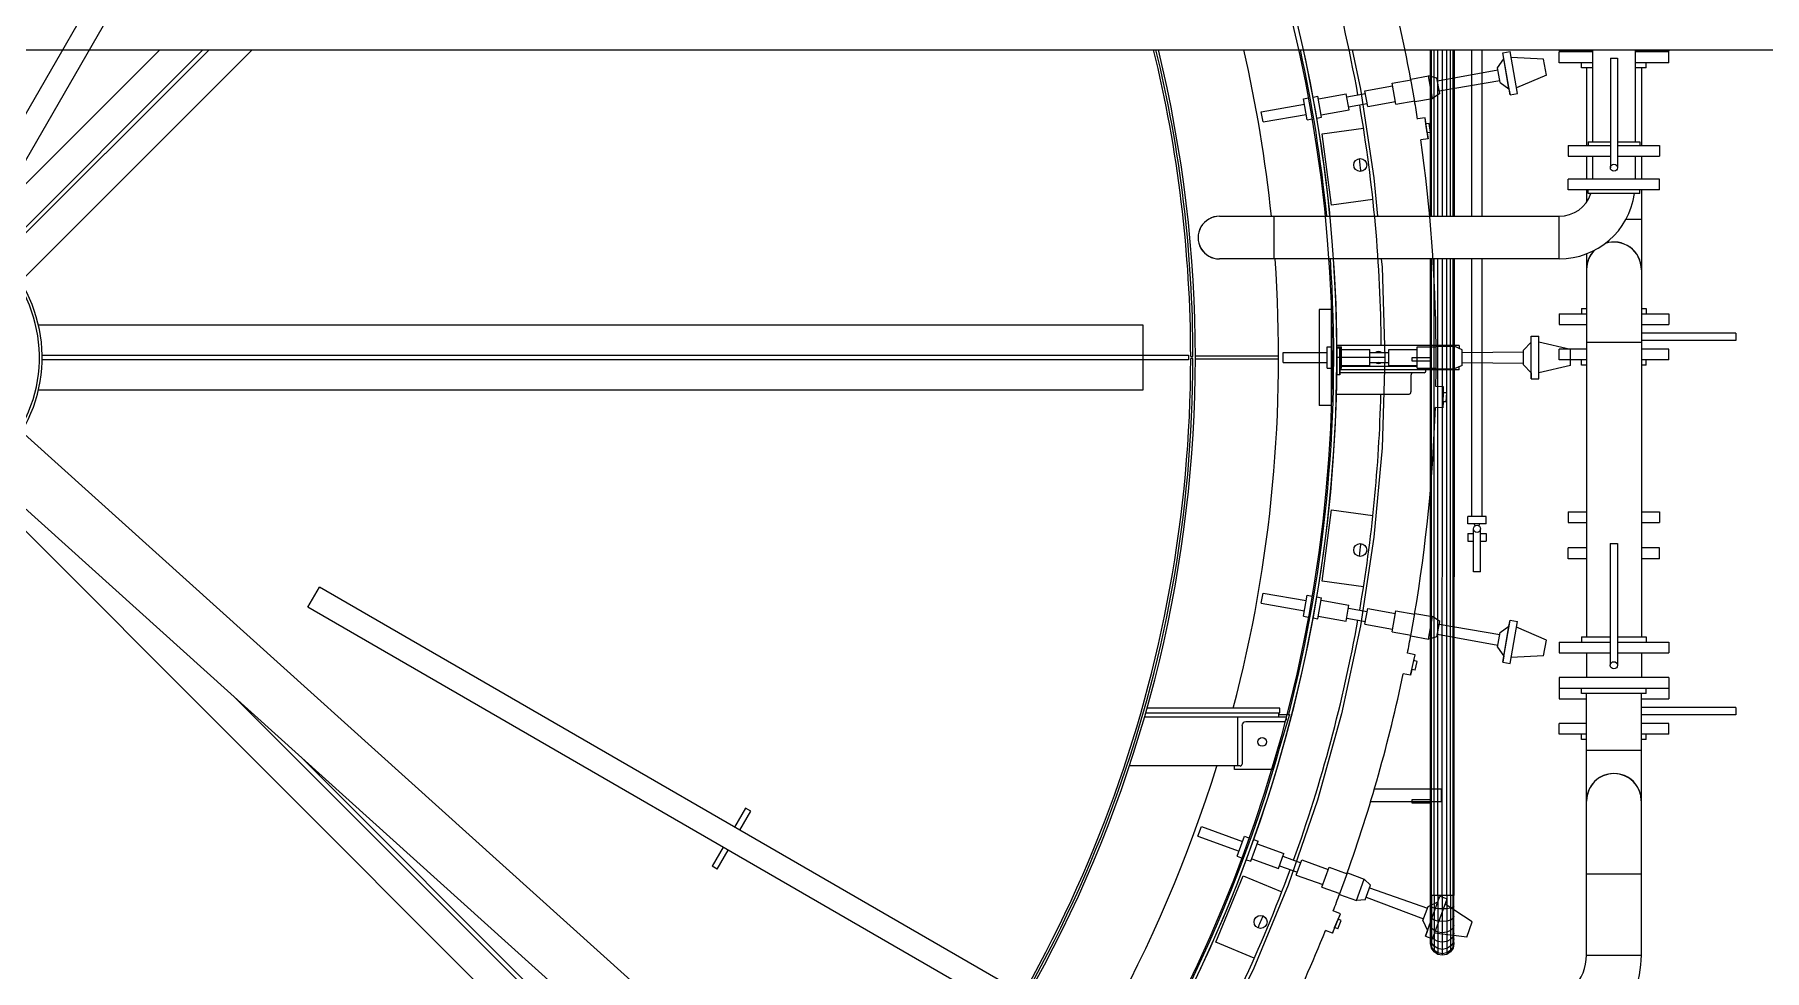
# Model space of a CAD drawing. Header units: metres. Extents: x 0 to 63075, y 0 to 44550.
# Drawn here: x 56913 to 57454, y 38827 to 39120 of the extents above; entities that cross this region are included whole.
import ezdxf

# ---------------------------------------------------------------- set-up
doc = ezdxf.new("R2010")
doc.units = ezdxf.units.M
doc.header["$LTSCALE"] = 75
for name, color, linetype in [('GSB', 7, 'Continuous'), ('ML6', 1, 'Continuous'), ('SL1', 8, 'Continuous')]:
    doc.layers.add(name, color=color, linetype=linetype)

# ---------------------------------------------------------------- blocks, each defined once
blk = doc.blocks.new('A$C6bae614f')
at = {"layer": 'SL1'}
for p, q in [((394344.4, 37255.4), (392999.2, 34925.5)), ((394386.3, 37231.3), (393041, 34901.4)), ((387913.7, 35295.5), (407404.5, 35294.8)), ((393028.4, 34908.5), (393415.2, 35295.3)), ((393078.8, 34869.1), (393505, 35295.3)), ((393518.5, 35295.3), (393085.5, 34862.4)), ((393608.3, 35295.3), (393124.9, 34812)), ((395901.7, 35295.2), (395919.3, 35213.1)), ((396065.7, 34948), (396065.7, 35295.2)), ((396067.5, 34948), (396067.6, 35295.2)), ((396072.8, 34948), (396072.8, 35295.2)), ((396080.7, 34948), (396080.8, 35295.2)), ((396090.1, 34948), (396090.1, 35295.2)), ((396099.4, 34948), (396099.4, 35295.2)), ((396107.3, 34948), (396107.3, 35295.2)), ((396112.6, 34948), (396112.6, 35295.2)), ((396114.5, 35295.2), (396114.5, 34948)), ((396151.8, 34948), (396151.8, 35295.2)), ((396173.1, 34948), (396173.1, 35295.2)), ((396216, 35288.6), (396231.5, 35291.4)), ((396231.4, 35201.1), (396216, 35288.6)), ((396218.1, 35276.1), (396216, 35288.6)), ((396247, 35203.8), (396231.5, 35291.4)), ((396333.7, 35295.2), (396333.7, 35292.1)), ((396333.7, 35292.1), (396403.5, 35292.1)), ((396403.5, 35290.5), (396333.7, 35290.5)), ((396333.7, 35268.1), (396333.7, 35290.5)), ((396403.5, 35295.2), (396403.5, 35103.4)), ((396492.4, 35295.2), (396492.4, 35103.4)), ((396492.4, 35292.1), (396562.3, 35292.1)), ((396562.3, 35290.5), (396492.4, 35290.5)), ((396562.3, 35295.2), (396562.3, 35292.1)), ((396562.3, 35268.1), (396562.3, 35290.5)), ((396079.9, 35230.4), (396206, 35253.5)), ((396205.3, 35257.4), (396218.1, 35276.1)), ((396210.7, 35226.8), (396205.3, 35257.4)), ((396229.1, 35213.6), (396218.1, 35276.1)), ((396301.3, 35275.6), (396233.7, 35279.2)), ((396307.1, 35242.5), (396301.3, 35275.6)), ((396403.5, 35268.1), (396333.7, 35268.1)), ((396380.5, 35257.2), (396380.5, 35268.1)), ((396403.5, 35257.2), (396380.5, 35257.2)), ((396390.8, 35257.2), (396390.8, 35095.6)), ((396440.5, 35277.9), (396455.5, 35277.9)), ((396440.5, 35277.9), (396440.5, 35049.3)), ((396455.5, 35277.9), (396455.5, 35049.3)), ((396562.3, 35268.1), (396492.4, 35268.1)), ((396515.4, 35257.2), (396492.4, 35257.2)), ((396505.1, 35257.2), (396505.1, 35095.6)), ((396515.4, 35257.2), (396515.4, 35268.1)), ((395919.3, 35213.1), (395947.5, 35028.1)), ((395928.7, 35209.8), (395986.4, 35220)), ((395934.5, 35176.9), (395928.7, 35209.8)), ((395985.5, 35225.2), (396024.9, 35232.2)), ((395993.2, 35181.9), (395985.5, 35225.2)), ((396024.6, 35234), (396061.2, 35240.5)), ((396032.9, 35187), (396024.6, 35234)), ((396069.5, 35193.4), (396061.2, 35240.5)), ((396078.9, 35235.9), (396061.2, 35240.5)), ((396084.6, 35203.8), (396078.9, 35235.9)), ((396083.6, 35209.3), (396210, 35230.7)), ((396210.7, 35226.8), (396229.1, 35213.6)), ((396229.1, 35213.6), (396231.4, 35201.1)), ((396307.1, 35242.5), (396244.8, 35216)), ((395712.5, 35165.6), (395802.5, 35181.4)), ((395800.5, 35192.8), (395811.2, 35194.7)), ((395808.2, 35149), (395800.5, 35192.8)), ((395820.6, 35196.4), (395830.5, 35198.1)), ((395838.2, 35154.3), (395830.5, 35198.1)), ((395831.5, 35192.7), (395889.7, 35202.9)), ((395895.5, 35170), (395889.7, 35202.9)), ((395890.7, 35196.9), (395929.8, 35203.9)), ((395894.4, 35176), (395933.5, 35182.9)), ((395934.5, 35176.9), (395992.2, 35187.1)), ((395993.2, 35181.9), (396032.6, 35188.8)), ((396032.9, 35187), (396069.5, 35193.4)), ((396084.6, 35203.8), (396069.5, 35193.4)), ((396231.4, 35201.1), (396247, 35203.8)), ((395716.2, 35144.6), (395712.5, 35165.6)), ((395716.2, 35144.6), (395806.2, 35160.4)), ((395808.2, 35149), (395818.9, 35150.9)), ((395828.3, 35152.6), (395838.2, 35154.3)), ((395837.3, 35159.8), (395895.5, 35170)), ((396054.3, 35152.9), (396038.5, 35150.8)), ((396060.3, 35109.6), (396054.3, 35152.9)), ((396056, 35140.7), (396054.3, 35152.9)), ((396062.9, 35141.6), (396056, 35140.7)), ((396058.6, 35121.8), (396056, 35140.7)), ((396065.5, 35122.8), (396062.9, 35141.6)), ((395839.6, 35120.1), (395925.8, 35131.5)), ((395859.2, 34971.4), (395839.6, 35120.1)), ((396060.3, 35109.6), (396044.9, 35107.5)), ((396065.5, 35122.8), (396058.6, 35121.8)), ((396058.6, 35121.8), (396060.3, 35109.6)), ((396394, 35103.4), (396440.5, 35103.4)), ((396394, 35103.4), (396394, 35095.6)), ((396455.5, 35103.4), (396501.9, 35103.4)), ((396501.9, 35103.4), (396501.9, 35095.6)), ((396352.7, 35095.6), (396440.5, 35095.6)), ((396352.7, 35095.6), (396352.7, 35073.2)), ((396352.7, 35073.2), (396440.5, 35073.2)), ((396390.8, 35073.2), (396390.8, 35025.5)), ((396403.5, 35073.2), (396403.5, 35025.5)), ((396455.5, 35095.6), (396543.2, 35095.6)), ((396455.5, 35073.2), (396543.2, 35073.2)), ((396492.4, 35073.2), (396492.4, 35025.5)), ((396505.1, 35073.2), (396505.1, 35025.5)), ((396543.2, 35095.6), (396543.2, 35073.2)), ((395947.5, 35028.1), (395954.8, 34948)), ((396543.2, 35025.5), (396352.7, 35025.5)), ((396352.7, 35003.1), (396352.7, 35025.5)), ((396543.2, 35003.1), (396352.7, 35003.1)), ((396390.8, 35003.1), (396390.8, 34977.5)), ((396394, 34995.3), (396394, 35003.1)), ((396501.9, 34995.3), (396394, 34995.3)), ((396501.9, 34995.3), (396501.9, 35003.1)), ((396505.1, 35003.1), (396505.1, 34071)), ((396543.2, 35003.1), (396543.2, 35025.5)), ((395945.4, 34982.8), (395859.2, 34971.4)), ((395625.1, 34948), (396334, 34948)), ((395739.1, 34859.1), (395739.1, 34948)), ((396334, 34859.1), (396334, 34948)), ((396473.3, 34942.1), (396505.1, 34942.1)), ((396334, 34859.1), (395625.1, 34859.1)), ((395962.8, 34859.1), (395964.4, 34841.6)), ((396065.6, 33531.7), (396065.7, 34859.1)), ((396067.5, 33531.7), (396067.5, 34859.1)), ((396072.8, 33531.7), (396072.8, 34859.1)), ((396080.7, 33531.7), (396080.7, 34859.1)), ((396090, 33531.7), (396090.1, 34859.1)), ((396099.4, 33531.7), (396099.4, 34859.1)), ((396107.3, 33531.7), (396107.3, 34859.1)), ((396112.6, 33531.7), (396112.6, 34859.1)), ((396114.5, 34859.1), (396114.4, 33531.7)), ((396151.7, 34322.4), (396151.7, 34859.1)), ((396173.1, 34322.4), (396173.1, 34859.1)), ((396390.8, 34869.6), (396390.8, 34071)), ((395964.4, 34841.6), (395970.1, 34654.5)), ((395858.8, 34753.5), (395833.4, 34753.5)), ((395833.4, 34753.5), (395833.4, 34553.5)), ((395858.8, 34553.5), (395858.8, 34753.5)), ((396333.7, 34744.9), (396390.8, 34744.9)), ((396333.7, 34744.9), (396333.7, 34722.5)), ((396380.5, 34755.8), (396390.8, 34755.8)), ((396380.5, 34755.8), (396380.5, 34744.9)), ((396505.1, 34755.8), (396515.4, 34755.8)), ((396505.1, 34744.9), (396562.3, 34744.9)), ((396515.4, 34755.8), (396515.4, 34744.9)), ((396562.3, 34744.9), (396562.3, 34722.5)), ((393162.2, 34721.9), (395465.3, 34721.8)), ((395465.3, 34721.8), (395465.3, 34585.3)), ((396333.7, 34722.5), (396390.8, 34722.5)), ((396505.1, 34722.5), (396562.3, 34722.5)), ((396702, 34704.3), (396505.1, 34704.3)), ((396702, 34704.3), (396702, 34689.3)), ((392908.3, 34696.1), (395112.9, 32711)), ((395849.6, 34631.3), (395849.6, 34675.8)), ((395849.6, 34675.8), (395860.5, 34675.8)), ((396125.1, 34678.9), (395870, 34678.9)), ((395870, 34675.8), (395880.1, 34675.8)), ((395870, 34673.4), (395876.4, 34673.4)), ((395880.1, 34631.3), (395880.1, 34675.8)), ((395880.1, 34670.2), (395939.2, 34670.2)), ((395939.2, 34636.8), (395939.2, 34670.2)), ((395978.8, 34636.8), (395978.8, 34670.2)), ((395978.8, 34670.2), (396037.4, 34670.2)), ((396037.4, 34631.5), (396037.4, 34675.6)), ((396037.4, 34675.6), (396077.4, 34675.6)), ((396077.4, 34629.7), (396077.4, 34677.4)), ((396077.4, 34677.4), (396114.7, 34677.4)), ((396114.7, 34629.7), (396114.7, 34677.4)), ((396131.3, 34669.8), (396114.7, 34677.4)), ((396125.1, 34678.9), (396125.1, 34672.7)), ((396131.3, 34637.2), (396131.3, 34669.8)), ((396259.4, 34669.1), (396275.3, 34685.3)), ((396259.4, 34638), (396259.4, 34669.1)), ((396275.3, 34685.3), (396275.4, 34698)), ((396275.3, 34621.7), (396275.3, 34685.3)), ((396275.4, 34609.1), (396275.4, 34698)), ((396275.4, 34698), (396291.2, 34698)), ((396291.2, 34609.1), (396291.2, 34698)), ((396357.2, 34670.3), (396291.2, 34685.6)), ((396390.8, 34671), (396333.7, 34671)), ((396333.7, 34648.6), (396333.7, 34671)), ((396357.2, 34636.7), (396357.2, 34670.3)), ((396505.1, 34685.1), (396390.8, 34685.1)), ((396702, 34689.3), (396505.1, 34689.3)), ((396562.3, 34671), (396505.1, 34671)), ((396562.3, 34648.6), (396562.3, 34671)), ((393170, 34658.4), (395560.5, 34658.3)), ((395560.5, 34648.8), (393170, 34648.9)), ((395560.5, 34658.3), (395560.5, 34648.8)), ((395565.3, 34655.9), (395570.1, 34655.9)), ((395570.1, 34651.2), (395565.3, 34651.2)), ((395575.1, 34656.7), (395748.6, 34656.7)), ((395748.6, 34650.4), (395575.1, 34650.4)), ((395758.2, 34642.9), (395758.2, 34664.2)), ((395758.2, 34664.2), (395849.6, 34664.2)), ((395758.2, 34642.9), (395849.6, 34642.9)), ((395849.6, 34631.3), (395860.5, 34631.3)), ((395970.1, 34653.5), (395870.1, 34653.5)), ((395876.3, 34631.3), (395880.1, 34631.3)), ((395880.1, 34636.8), (395939.2, 34636.8)), ((396037.4, 34634.5), (395880.1, 34634.5)), ((395939.2, 34664.1), (395978.8, 34664.2)), ((395939.2, 34642.9), (395978.8, 34642.9)), ((395953.7, 34642), (395952.8, 34642.9)), ((395956.7, 34642.8), (395953.7, 34642)), ((395956.6, 34664.2), (395957.1, 34664.3)), ((395957.2, 34642.9), (395956.7, 34642.8)), ((395957.1, 34664.3), (395960.1, 34665.1)), ((395960.1, 34665.1), (395961, 34664.2)), ((395970.1, 34652.5), (395964.4, 34465.4)), ((395970.1, 34654.5), (395970.1, 34652.5)), ((395978.8, 34636.8), (396037.4, 34636.8)), ((396026.6, 34652.8), (396026.6, 34646.5)), ((396065.7, 34652.8), (396026.6, 34652.8)), ((396026.6, 34646.5), (396065.7, 34646.5)), ((396037.4, 34631.5), (396077.4, 34631.5)), ((396131.3, 34637.2), (396114.7, 34629.7)), ((396125.1, 34628.1), (396125.1, 34634.4)), ((396131.3, 34664.2), (396259.4, 34665.1)), ((396131.3, 34642.9), (396259.4, 34642)), ((396259.4, 34638), (396275.3, 34621.7)), ((396357.2, 34636.7), (396291.2, 34621.5)), ((396390.8, 34648.6), (396333.7, 34648.6)), ((396380.5, 34637.7), (396380.5, 34648.6)), ((396390.8, 34637.7), (396380.5, 34637.7)), ((396562.3, 34648.6), (396505.1, 34648.6)), ((396515.4, 34637.7), (396505.1, 34637.7)), ((396515.4, 34637.7), (396515.4, 34648.6)), ((395036.4, 32626), (392831.8, 34611.2)), ((395876.2, 34617.4), (395869.9, 34617.4)), ((396125.1, 34628.1), (395876.3, 34628.1)), ((396052.4, 34621.8), (395876.3, 34621.8)), ((396024.5, 34615.8), (396024.5, 34582.3)), ((396055.9, 34626.8), (396055.9, 34628.1)), ((396077.4, 34629.7), (396114.7, 34629.7)), ((396275.3, 34621.7), (396275.4, 34609.1)), ((396275.4, 34609.1), (396291.2, 34609.1)), ((395465.3, 34585.3), (393162.2, 34585.4)), ((395869.1, 34577.3), (396020.9, 34577.3)), ((396092.7, 34592.4), (396076.7, 34593.1)), ((396091, 34548.7), (396092.7, 34592.4)), ((396091.5, 34561), (396091, 34548.7)), ((396091.5, 34561), (396092.2, 34580.1)), ((396098.4, 34560.8), (396091.5, 34561)), ((396092.2, 34580.1), (396092.7, 34592.4)), ((396099.2, 34579.7), (396092.2, 34580.1)), ((396098.4, 34560.8), (396099.2, 34579.7)), ((395858.8, 34553.5), (395833.4, 34553.5)), ((396091, 34548.7), (396075.5, 34549.3)), ((395964.4, 34465.4), (395947.5, 34279)), ((394656.8, 32770.2), (393028.3, 34398.8)), ((395839.6, 34186.9), (395859.1, 34335.7)), ((395859.1, 34335.7), (395945.3, 34324.3)), ((396143.3, 34306.6), (396143.3, 34322.4)), ((396181.4, 34306.6), (396143.3, 34306.6)), ((396181.4, 34322.4), (396143.3, 34322.4)), ((396158.5, 34302.9), (396156.2, 34306.6)), ((396166.3, 34302.9), (396168.6, 34306.6)), ((396181.4, 34306.6), (396181.4, 34322.4)), ((396352.7, 34332.1), (396390.8, 34332.1)), ((396352.7, 34332.1), (396352.7, 34309.7)), ((396352.7, 34309.7), (396390.8, 34309.7)), ((396505.1, 34332.1), (396543.2, 34332.1)), ((396505.1, 34309.7), (396543.2, 34309.7)), ((396543.2, 34332.1), (396543.2, 34309.7)), ((395947.5, 34279), (395919.3, 34093.9)), ((396143.3, 34286.3), (396154.9, 34286.3)), ((396143.3, 34286.3), (396143.3, 34270.4)), ((396143.3, 34270.4), (396154.9, 34270.4)), ((396154.9, 34206.4), (396154.9, 34296.4)), ((396169.9, 34206.4), (396169.9, 34296.4)), ((396169.9, 34286.3), (396181.4, 34286.3)), ((396169.9, 34270.4), (396181.4, 34270.4)), ((396181.4, 34286.3), (396181.4, 34270.4)), ((396390.8, 34256.4), (396352.7, 34256.4)), ((396352.7, 34234.1), (396352.7, 34256.4)), ((396440.4, 34265.9), (396455.4, 34265.9)), ((396440.4, 34265.9), (396440.4, 34011.9)), ((396455.4, 34265.9), (396455.4, 34011.9)), ((396543.2, 34256.4), (396505.1, 34256.4)), ((396543.2, 34234), (396543.2, 34256.4)), ((396169.9, 34206.4), (396154.9, 34206.4)), ((396390.8, 34234.1), (396352.7, 34234.1)), ((396543.2, 34234), (396505.1, 34234)), ((393724, 34132.7), (393748.2, 34174.5)), ((395471.9, 33179.3), (393748.2, 34174.5)), ((395712.5, 34141.5), (395716.2, 34162.5)), ((395716.2, 34162.5), (395806.1, 34146.6)), ((395925.8, 34175.6), (395839.6, 34186.9)), ((395447.7, 33137.4), (393724, 34132.7)), ((395712.5, 34141.5), (395802.4, 34125.7)), ((395800.4, 34114.2), (395808.2, 34158.1)), ((395808.2, 34158.1), (395818.9, 34156.2)), ((395828.3, 34154.5), (395838.2, 34152.8)), ((395830.5, 34108.9), (395838.2, 34152.8)), ((395837.2, 34147.3), (395895.4, 34137)), ((395889.6, 34104.1), (395895.4, 34137)), ((395894.4, 34131), (395933.4, 34124.2)), ((395928.7, 34097.3), (395934.5, 34130.2)), ((395934.5, 34130.2), (395992.2, 34120)), ((395800.4, 34114.2), (395811.2, 34112.3)), ((395820.5, 34110.7), (395830.5, 34108.9)), ((395831.4, 34114.4), (395889.6, 34104.1)), ((395919.3, 34093.9), (395880, 33910.9)), ((395890.7, 34110.1), (395929.7, 34103.2)), ((395928.7, 34097.3), (395986.4, 34087.1)), ((395985.5, 34081.8), (395993.1, 34125.2)), ((395993.1, 34125.2), (396032.5, 34118.3)), ((396024.5, 34073.1), (396032.8, 34120.1)), ((396032.8, 34120.1), (396069.5, 34113.6)), ((396061.2, 34066.6), (396069.5, 34113.6)), ((396084.6, 34103.3), (396069.5, 34113.6)), ((396078.9, 34071.2), (396084.6, 34103.3)), ((396083.6, 34097.7), (396209.9, 34076.3)), ((396210.6, 34080.3), (396229.1, 34093.5)), ((396215.9, 34018.4), (396231.4, 34106)), ((396218.1, 34030.9), (396229.1, 34093.5)), ((396229.1, 34093.5), (396231.4, 34106)), ((396231.4, 34106), (396246.9, 34103.2)), ((396231.5, 34015.7), (396246.9, 34103.2)), ((396307.1, 34064.5), (396244.8, 34091)), ((395985.5, 34081.8), (396024.9, 34074.9)), ((396024.5, 34073.1), (396061.2, 34066.6)), ((396078.9, 34071.2), (396061.2, 34066.6)), ((396079.9, 34076.7), (396205.9, 34053.6)), ((396205.2, 34049.7), (396210.6, 34080.3)), ((396301.2, 34031.4), (396307.1, 34064.5)), ((396333.6, 34060), (396440.4, 34060)), ((396333.6, 34060), (396333.6, 34037.7)), ((396380.5, 34071), (396440.4, 34071)), ((396380.5, 34071), (396380.5, 34060)), ((396455.4, 34071), (396515.4, 34071)), ((396455.4, 34060), (396562.2, 34060)), ((396515.4, 34071), (396515.4, 34060)), ((396562.2, 34060), (396562.2, 34037.7)), ((396033.1, 34033.7), (396017.4, 34037.2)), ((396023.8, 33991), (396033.1, 34033.7)), ((396026.4, 34003.1), (396030.5, 34021.7)), ((396030.5, 34021.7), (396033.1, 34033.7)), ((396037.3, 34020.1), (396030.5, 34021.7)), ((396033.3, 34001.6), (396037.3, 34020.1)), ((396205.2, 34049.7), (396218.1, 34030.9)), ((396218.1, 34030.9), (396215.9, 34018.4)), ((396215.9, 34018.4), (396231.5, 34015.7)), ((396301.2, 34031.4), (396233.7, 34027.9)), ((396333.6, 34037.7), (396440.4, 34037.7)), ((396390.8, 34037.7), (396390.8, 33986.1)), ((396455.4, 34037.7), (396562.2, 34037.7)), ((396505.1, 34037.7), (396505.1, 33986.1)), ((396023.8, 33991), (396008.7, 33994.2)), ((396026.4, 34003.1), (396023.8, 33991)), ((396033.3, 34001.6), (396026.4, 34003.1)), ((396562.2, 33986.1), (396333.6, 33986.1)), ((396333.6, 33986.1), (396333.6, 33942.2)), ((396562.2, 33986.1), (396562.2, 33942.2)), ((396562.2, 33963.8), (396333.6, 33963.8)), ((396380.5, 33952.8), (396380.5, 33963.8)), ((396515.4, 33952.8), (396380.5, 33952.8)), ((396390.8, 33407.7), (396390.8, 33952.8)), ((396505.1, 33407.7), (396505.1, 33952.8)), ((396515.4, 33952.8), (396515.4, 33963.8)), ((394769.1, 32747.8), (393574.2, 33942.7)), ((395471.7, 33913), (395751, 33913)), ((395751, 33922.6), (395474.4, 33922.6)), ((395748.5, 33913), (395748.5, 33903.5)), ((395751, 33913), (395751, 33922.6)), ((395880, 33910.9), (395829.7, 33730.6)), ((396333.6, 33942.2), (396390.8, 33942.2)), ((396505.1, 33942.2), (396562.2, 33942.2)), ((396701.9, 33923.9), (396505.1, 33923.9)), ((396701.9, 33923.9), (396701.9, 33908.9)), ((395764.3, 33903.5), (395469, 33903.5)), ((395662.7, 33903.5), (395662.7, 33801.9)), ((395672.3, 33886.1), (395672.3, 33805.7)), ((395760.5, 33894), (395680.1, 33894)), ((395771.7, 33909.5), (395736.7, 33794.5)), ((395748.5, 33909.5), (395771.7, 33909.5)), ((395764.3, 33903.5), (395764.3, 33897.8)), ((396390.8, 33890.6), (396333.6, 33890.6)), ((396333.6, 33868.2), (396333.6, 33890.6)), ((396701.9, 33908.9), (396505.1, 33908.9)), ((396562.2, 33890.6), (396505.1, 33890.6)), ((396562.2, 33868.2), (396562.2, 33890.6)), ((396390.8, 33868.2), (396333.6, 33868.2)), ((396380.5, 33857.3), (396380.5, 33868.2)), ((396390.8, 33857.3), (396380.5, 33857.3)), ((396562.2, 33868.2), (396505.1, 33868.2)), ((396515.4, 33857.3), (396505.1, 33857.3)), ((396515.4, 33857.3), (396515.4, 33868.2)), ((393709.4, 33821), (394775.8, 32754.5)), ((395668.5, 33801.9), (395437.5, 33801.9)), ((395656.7, 33794.5), (395656.7, 33801.9)), ((396505.1, 33834.1), (396390.8, 33834.1)), ((396505.1, 33834.1), (396390.8, 33834.1)), ((395736.7, 33794.5), (395656.7, 33794.5)), ((395829.7, 33730.6), (395768.7, 33553.6)), ((396088.6, 33753.5), (395948.3, 33753.5)), ((396026.5, 33731.7), (396026.5, 33725.4)), ((396065.6, 33731.7), (396026.5, 33731.7)), ((396088.6, 33728.1), (396088.6, 33753.5)), ((394637.1, 33714.2), (394614.2, 33674.5)), ((394625.2, 33668.1), (394648.1, 33707.8)), ((394648.1, 33707.8), (394637.1, 33714.2)), ((395940.8, 33728.1), (396088.6, 33728.1)), ((396026.5, 33725.4), (396065.6, 33725.4)), ((395580.4, 33655.7), (395587.7, 33675.7)), ((395587.7, 33675.7), (395673.5, 33644.5)), ((394590, 33632.7), (394567.1, 33593)), ((394578.1, 33586.6), (394601, 33626.3)), ((395580.4, 33655.7), (395666.2, 33624.5)), ((395662.2, 33613.6), (395677.5, 33655.4)), ((395677.5, 33655.4), (395687.7, 33651.7)), ((395690.9, 33603.2), (395706.1, 33645)), ((395696.6, 33648.4), (395706.1, 33645)), ((395704.2, 33639.8), (395759.8, 33619.5)), ((394578.1, 33586.6), (394567.1, 33593)), ((395662.2, 33613.6), (395672.5, 33609.9)), ((395681.4, 33606.6), (395690.9, 33603.2)), ((395692.8, 33608.4), (395748.3, 33588.2)), ((395748.3, 33588.2), (395759.8, 33619.5)), ((395750.4, 33593.9), (395787.7, 33580.3)), ((395757.7, 33613.8), (395795, 33600.3)), ((395785.6, 33574.6), (395797, 33606)), ((395797, 33606), (395852.1, 33585.9)), ((395838.9, 33549.5), (395853.9, 33590.9)), ((395853.9, 33590.9), (395891.5, 33577.2)), ((395617.6, 33434.3), (395675, 33572.9)), ((395675, 33572.9), (395755.3, 33539.6)), ((395768.7, 33553.6), (395697, 33380.7)), ((395785.6, 33574.6), (395840.7, 33554.5)), ((395838.9, 33549.5), (395876.4, 33535.9)), ((395875.8, 33534.1), (395892.1, 33579)), ((395892.1, 33579), (395927.1, 33566.3)), ((395910.8, 33521.4), (395927.1, 33566.3)), ((395940.2, 33553.5), (395927.1, 33566.3)), ((395929, 33522.8), (395940.2, 33553.5)), ((396390.8, 33577.1), (396447.9, 33577.1)), ((396447.9, 33577.1), (396505.1, 33577.1)), ((395875.8, 33534.1), (395910.8, 33521.4)), ((395929, 33522.8), (395910.8, 33521.4)), ((395930.9, 33528.1), (396051.1, 33483.4)), ((395938.2, 33548.2), (396059, 33505.2)), ((396054.8, 33447.1), (396085.2, 33530.6)), ((396059.1, 33459), (396080.8, 33518.7)), ((396060.3, 33508.9), (396080.8, 33518.7)), ((396065.6, 33434.2), (396065.6, 33531.7)), ((396114.4, 33531.7), (396065.6, 33531.7)), ((396067.5, 33531.7), (396067.5, 33422.4)), ((396069.7, 33441.7), (396100.1, 33525.2)), ((396072.8, 33531.7), (396072.8, 33414.5)), ((396080.7, 33531.7), (396080.7, 33409.2)), ((396080.8, 33518.7), (396085.2, 33530.6)), ((396085.2, 33530.6), (396100.1, 33525.2)), ((396090, 33531.7), (396090, 33407.3)), ((396152.6, 33476.7), (396095.8, 33513.6)), ((396099.4, 33531.7), (396099.4, 33409.2)), ((396107.3, 33531.7), (396107.3, 33414.5)), ((396112.6, 33425.1), (396112.6, 33531.7)), ((396114.4, 33434.2), (396114.4, 33531.7)), ((395860.8, 33453.4), (395877.4, 33493.9)), ((395877.4, 33493.9), (395862.6, 33500)), ((395865.5, 33464.9), (395872.7, 33482.5)), ((395872, 33462.3), (395879.2, 33479.8)), ((395872.7, 33482.5), (395877.4, 33493.9)), ((395879.2, 33479.8), (395872.7, 33482.5)), ((396049.7, 33479.7), (396060.3, 33508.9)), ((396049.7, 33479.7), (396059.1, 33459)), ((396067.5, 33507.4), (396065.6, 33509.5)), ((396067.5, 33484.3), (396065.6, 33488.3)), ((396072.8, 33505.6), (396067.5, 33507.4)), ((396072.8, 33480.8), (396067.5, 33484.3)), ((396080.7, 33504.4), (396072.8, 33505.6)), ((396080.7, 33478.5), (396072.8, 33480.8)), ((396090, 33504), (396080.7, 33504.4)), ((396090, 33477.7), (396080.7, 33478.5)), ((396099.4, 33504.4), (396090, 33504)), ((396099.4, 33478.5), (396090, 33477.7)), ((396107.3, 33505.6), (396099.4, 33504.4)), ((396107.3, 33480.8), (396099.4, 33478.5)), ((396112.6, 33507.4), (396107.3, 33505.6)), ((396112.6, 33484.3), (396107.3, 33480.8)), ((396114.4, 33509.5), (396112.6, 33507.4)), ((396114.4, 33488.3), (396112.6, 33484.3)), ((395860.8, 33453.4), (395846.5, 33459.2)), ((395865.5, 33464.9), (395860.8, 33453.4)), ((395872, 33462.3), (395865.5, 33464.9)), ((396059.1, 33459), (396054.8, 33447.1)), ((396054.8, 33447.1), (396069.7, 33441.7)), ((396067.5, 33463.5), (396065.6, 33469.4)), ((396067.5, 33446.2), (396065.6, 33453.5)), ((396067.5, 33433.2), (396065.6, 33441.6)), ((396072.8, 33458.6), (396067.5, 33463.5)), ((396072.8, 33440), (396067.5, 33446.2)), ((396080.7, 33455.3), (396072.8, 33458.6)), ((396141.1, 33445.1), (396073.9, 33453.3)), ((396090, 33454.2), (396080.7, 33455.3)), ((396099.4, 33455.3), (396090, 33454.2)), ((396107.3, 33458.6), (396099.4, 33455.3)), ((396112.6, 33463.5), (396107.3, 33458.6)), ((396112.6, 33446.2), (396107.3, 33440)), ((396114.4, 33469.4), (396112.6, 33463.5)), ((396114.4, 33453.5), (396112.6, 33446.2)), ((396114.4, 33441.6), (396112.6, 33433.2)), ((396141.1, 33445.1), (396152.6, 33476.7)), ((395697.9, 33401), (395617.6, 33434.3)), ((396067.5, 33425.1), (396065.6, 33434.2)), ((396065.6, 33434.2), (396065.6, 33431.7)), ((396067.5, 33422.4), (396065.6, 33431.7)), ((396072.8, 33426.1), (396067.5, 33433.2)), ((396072.8, 33417.4), (396067.5, 33425.1)), ((396072.8, 33414.5), (396067.5, 33422.4)), ((396080.7, 33435.9), (396072.8, 33440)), ((396080.7, 33421.3), (396072.8, 33426.1)), ((396080.7, 33412.2), (396072.8, 33417.4)), ((396080.7, 33409.2), (396072.8, 33414.5)), ((396090, 33434.5), (396080.7, 33435.9)), ((396090, 33419.6), (396080.7, 33421.3)), ((396090, 33410.4), (396080.7, 33412.2)), ((396090, 33407.3), (396080.7, 33409.2)), ((396099.4, 33435.9), (396090, 33434.5)), ((396099.4, 33421.3), (396090, 33419.6)), ((396099.4, 33412.2), (396090, 33410.4)), ((396099.4, 33409.2), (396090, 33407.3)), ((396107.3, 33440), (396099.4, 33435.9)), ((396107.3, 33426.1), (396099.4, 33421.3)), ((396107.3, 33417.4), (396099.4, 33412.2)), ((396107.3, 33414.5), (396099.4, 33409.2)), ((396112.6, 33433.2), (396107.3, 33426.1)), ((396112.6, 33425.1), (396107.3, 33417.4)), ((396112.6, 33422.4), (396107.3, 33414.5)), ((396114.4, 33434.2), (396112.6, 33425.1)), ((396114.4, 33431.7), (396112.6, 33422.4)), ((396112.6, 33425.1), (396112.6, 33422.4)), ((396114.4, 33431.7), (396114.4, 33434.2)), ((396390.8, 33407.7), (396447.9, 33407.7)), ((396390.8, 33407.7), (396447.9, 33407.7)), ((396447.9, 33407.7), (396505.1, 33407.7)), ((396448.2, 33407.7), (396505.1, 33407.7)), ((395697, 33380.7), (395615.1, 33212.4))]:
    blk.add_line(p, q, dxfattribs=at)
for centre, radius in [((395918.8, 35054.9), 13.5), ((396448, 35049.3), 7.5), ((396162.4, 34296.4), 7.5), ((395918.8, 34252.2), 13.5), ((396447.9, 34011.9), 7.5), ((395714.2, 33852), 9), ((395711, 33476.8), 13.5)]:
    blk.add_circle(centre, radius, dxfattribs=at)
for centre, radius, start, end in [((392870.1, 34653.6), 3000, 55.8878, 16.1796), ((392870.1, 34653.6), 2990.5, 55.7644, 16.2324), ((392870.1, 34653.6), 3092.8, 10.1952, 15.6811), ((392870.1, 34653.6), 3207.1, 10.3916, 15.1087), ((392870.1, 34653.6), 2705, 166.2755, 316.7875), ((392870.1, 34653.6), 2705, 319.2087, 13.7207), ((392870.1, 34653.6), 2695.2, 0.0487, 13.7714), ((392870.1, 34653.6), 2700, 0.0486, 13.7467), ((392870.1, 34653.6), 2878.5, 5.8693, 12.8789), ((392870.1, 34653.6), 2993.5, 5.643, 12.3761), ((392870.1, 34653.6), 3000, 5.6308, 12.3488), ((392870.1, 34653.6), 3092.8, 0.4687, 9.801), ((392870.1, 34653.6), 3207.1, 8.918, 9.6047), ((392870.1, 34653.6), 3207.1, 0.4519, 8.1351), ((392870.1, 34653.6), 3075, 7.2466, 7.7497), ((396334, 35017.5), 158.4, 269.9981, 351.9303), ((396334, 35017.5), 69.5, 269.9981, 341.3511), ((392870.1, 34653.6), 300, 328.9801, 307.0162), ((392870.1, 34653.6), 294.3, 329.1943, 306.8019), ((395625.1, 34903.5), 44.4, 89.9981, 269.9981), ((395625.1, 34903.5), 44.5, 89.3905, 270.6058), ((396448, 34837.1), 57.1, 359.9981, 108.7301), ((396448, 34837.1), 57.2, 359.4622, 108.7226), ((392870.1, 34653.6), 3000, 319.9083, 3.9269), ((392870.1, 34653.6), 2878.5, 345.287, 4.093), ((392870.1, 34653.6), 2993.5, 345.6064, 3.9355), ((396448, 34837.1), 57.1, 135.8323, 179.9981), ((396448, 34837.1), 57.2, 135.8398, 180.534), ((392870.1, 34653.6), 3006.4, 359.3085, 0.3805), ((392870.1, 34653.6), 2695.2, 319.2131, 359.9475), ((392870.1, 34653.6), 2700, 319.211, 359.9476), ((395956.9, 34653.5), 12.4, 59.1852, 120.953), ((395956.9, 34653.5), 12.4, 239.0425, 300.8118), ((395956.9, 34653.5), 10.8, 260.6823, 268.7154), ((395956.9, 34653.5), 10.8, 80.8268, 88.7154), ((392870.1, 34653.6), 3207.1, 358.918, 359.5444), ((392870.1, 34653.6), 3092.8, 350.1952, 358.5864), ((392870.1, 34653.6), 3207.1, 350.3916, 358.1351), ((392870.1, 34653.6), 3075, 352.2466, 352.7497), ((392870.1, 34653.6), 3000, 190.539, 316.0879), ((392870.1, 34653.6), 3092.8, 340.1952, 349.801), ((392870.1, 34653.6), 3207.1, 348.918, 349.6047), ((392870.1, 34653.6), 3207.1, 340.3916, 348.1351), ((395680.1, 33886.1), 7.87, 89.9981, 179.9981), ((395760.5, 33897.8), 3.81, 269.9981, 359.9981), ((392870.1, 34653.6), 2993.5, 319.9125, 344.4688), ((392870.1, 34653.6), 2878.5, 319.1358, 342.789), ((395668.5, 33805.7), 3.81, 269.9981, 359.9981), ((396447.9, 33729.1), 57.1, 359.9981, 179.9981), ((396447.9, 33729.1), 57.2, 359.4622, 180.534), ((392870.1, 34653.6), 3092.8, 330.1952, 339.801), ((392870.1, 34653.6), 3207.1, 338.918, 339.6047), ((392870.1, 34653.6), 3075, 337.2466, 337.7497), ((392870.1, 34653.6), 3207.1, 330.3916, 338.1351), ((396293.4, 33407.8), 97.4, 315.47, 359.9644), ((396293.4, 33407.8), 211.7, 315.4636, 359.9769)]:
    blk.add_arc(centre, radius, start, end, dxfattribs=at)
for centre, major_axis in [((396028.7, 34615.8), (0, 6)), ((396052.4, 34626.8), (0, -5)), ((396020.9, 34582.3), (0, -5))]:
    blk.add_ellipse(centre, major_axis=major_axis, ratio=0.707107, start_param=0, end_param=1.570796, dxfattribs=at)
for points, knots in [([(395869.9, 34617.3), (395869.9, 34622.7), (395870, 34628.1), (395870, 34633.5), (395870, 34637.5), (395870.1, 34641.5), (395870.1, 34645.4), (395870.1, 34654.6), (395870.1, 34664.2), (395870, 34673.6)], [0, 0, 0, 0, 0.284847, 0.284847, 0.284847, 0.498754, 0.498754, 0.498754, 1, 1, 1, 1]), ([(395870, 34673.4), (395870, 34668.1), (395870.1, 34662.7), (395870.1, 34657.3), (395870.1, 34653.3), (395870.1, 34649.3), (395870.1, 34645.4), (395870, 34636.2), (395870, 34626.6), (395869.9, 34617.2)], [0, 0, 0, 0, 0.284852, 0.284852, 0.284852, 0.498737, 0.498737, 0.498737, 1, 1, 1, 1]), ([(395876.2, 34617.4), (395876.3, 34622.7), (395876.3, 34628.1), (395876.4, 34633.5), (395876.4, 34637.5), (395876.4, 34641.5), (395876.4, 34645.4), (395876.4, 34654.6), (395876.4, 34664.2), (395876.4, 34673.6)], [0, 0, 0, 0, 0.284848, 0.284848, 0.284848, 0.498754, 0.498754, 0.498754, 1, 1, 1, 1]), ([(395876.4, 34673.5), (395876.4, 34668.1), (395876.4, 34662.7), (395876.4, 34657.3), (395876.4, 34653.3), (395876.4, 34649.3), (395876.4, 34645.4), (395876.4, 34636.2), (395876.3, 34626.6), (395876.2, 34617.2)], [0, 0, 0, 0, 0.284856, 0.284856, 0.284856, 0.498737, 0.498737, 0.498737, 1, 1, 1, 1])]:
    blk.add_open_spline(points, degree=3, knots=knots, dxfattribs=at)
blk = doc.blocks.new('zw$15D4')
at = {"layer": 'ML6', "xscale": 0.2502808837766805, "yscale": 0.2502808837766805, "zscale": 0.2502808837766805}
blk.add_blockref('A$C6bae614f', (-85544.74, -3177.34), dxfattribs=at)

msp = doc.modelspace()

# ---------------------------------------------------------------- block references
at = {"layer": 'GSB', "xscale": 0.6000000000000068, "yscale": 0.6000000000000068, "zscale": 0.6000000000000068}
msp.add_blockref('zw$15D4', (49200, 35721.63), dxfattribs=at)

doc.saveas('drawing.dxf')
